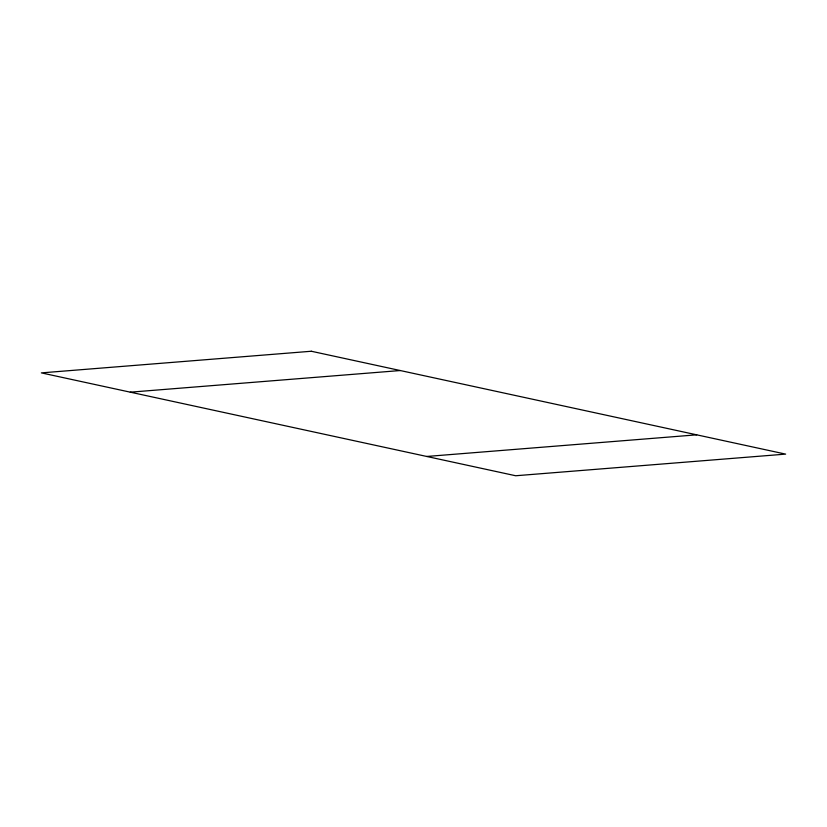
<?xml version="1.0" encoding="UTF-8"?>
<svg xmlns="http://www.w3.org/2000/svg" width="827" height="827" viewBox="0 0 827 827"><rect width="100%" height="100%" fill="white"/><g stroke="black" fill="none" stroke-linecap="round" stroke-linejoin="round"><path stroke-width="1.24" d="M130.284 392.174L400.258 370.537M426.742 456.463L696.716 434.826M311.314 351.248L41.35 372.884L515.686 475.752L785.65 454.116L311.314 351.248"/></g></svg>
